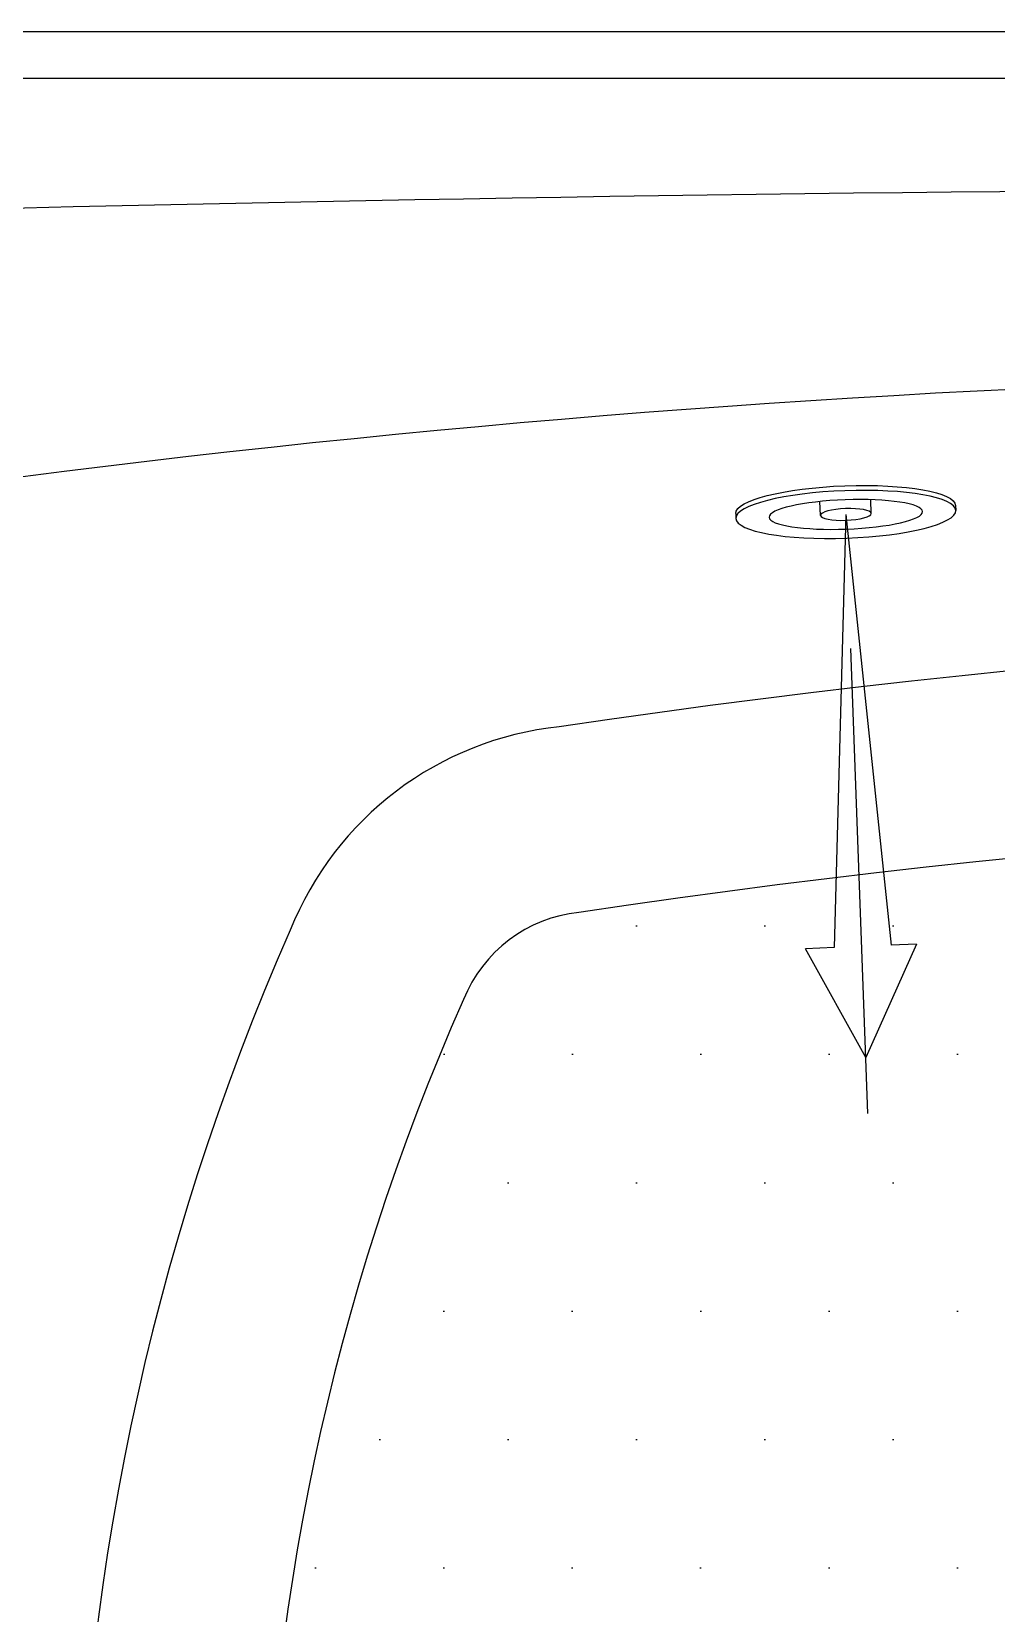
# Model space of a CAD drawing. Header units: millimetres. Extents: x -1237.84 to -1236.32, y 2265.05 to 2266.07.
# Drawn here: x -1237.4396 to -1237.2323, y 2265.7277 to 2266.0678 of the extents above; entities that cross this region are included whole.
import ezdxf

# ---------------------------------------------------------------- set-up
doc = ezdxf.new("R2010")
doc.units = ezdxf.units.MM
doc.linetypes.add('CENTER', pattern=[2, 1.25, -0.25, 0.25, -0.25])
for name, color, linetype in [('CONTOR04', 7, 'Continuous'), ('jacuzzi', 1, 'Continuous'), ('LCENTR02', 1, 'CENTER'), ('LCOTA02', 1, 'Continuous')]:
    doc.layers.add(name, color=color, linetype=linetype)

# ---------------------------------------------------------------- blocks, each defined once
blk = doc.blocks.new('A$C302A24D9')
at = {"layer": 'jacuzzi'}
for p, q in [((1.813, 1.017), (1.813, 1.61)), ((2.901, 1.017), (2.901, 1.61)), ((0, 1.229), (0, 1.017)), ((4.714, 1.229), (4.714, 1.017))]:
    blk.add_line(p, q, dxfattribs=at)
at = {"layer": 'jacuzzi', "extrusion": (0, 0, -1)}
for centre, major_axis, ratio, start_param, end_param in [((2.357, 1.229), (2.357, 0), 0.431953, 3.141593, 6.283185), ((2.357, 1.017), (2.357, 0), 0.431953, 3.141593, 9.424778), ((2.357, 1.017), (1.646, 0), 0.381644, 3.141593, 9.424778), ((2.357, 1.017), (0.544, 0), 0.461888, 1.570796326794896, 7.853981633974482)]:
    blk.add_ellipse(centre, major_axis=major_axis, ratio=ratio, start_param=start_param, end_param=end_param, dxfattribs=at)
blk = doc.blocks.new('BMG')
at = {"layer": 'LCENTR02'}
blk.add_line((0, -12.843), (0, 1.554), dxfattribs=at)
at = {"layer": 'LCOTA02'}
for p, q in [((0, 0), (-0.592, -9.266)), ((0, 0), (0.636, -9.258)), ((-0.592, -9.266), (-1.202, -9.27)), ((0.004, -11.642), (-1.202, -9.27)), ((1.178, -9.254), (0.004, -11.642)), ((1.178, -9.254), (0.636, -9.258))]:
    blk.add_line(p, q, dxfattribs=at)
at = {"layer": 'CONTOR04', "yscale": 0.5}
blk.add_blockref('A$C302A24D9', (-2.357, -0.508), dxfattribs=at)

msp = doc.modelspace()

# ---------------------------------------------------------------- hatches: boundary and pattern name
at = {"layer": 'jacuzzi'}
h = msp.add_hatch(dxfattribs=at)
h.set_pattern_fill('DOTS', color=256, scale=0.441452, style=0)
h.set_pattern_definition([(0, (-1233.102036, 2264.302766), (0.01379538, 0.02759076), [0, -0.02759076])])
edge = h.paths.add_edge_path()
edge.add_arc((-1237.02602, 2267.43773), 2.02223, 261.58362, 270.82824)
edge.add_arc((-1236.997, 2265.43578), 0.02007, 270.5947, 354.181)
edge.add_arc((-1236.91166, 2265.42708), 0.06572, 9.492, 174.181, ccw=False)
edge.add_arc((-1236.82705, 2265.44123), 0.02007, 189.492, 273.0783)
edge.add_arc((-1236.94545, 2266.65612), 1.2407, 275.52618, 284.32933)
edge.add_arc((-1236.64258, 2265.48383), 0.0301, 278.0155, 332.7933)
edge.add_arc((-1236.94119, 2265.65784), 0.37567, 330.0109, 389.9891)
edge.add_arc((-1236.64258, 2265.83185), 0.0301, 27.2067, 81.9845)
edge.add_arc((-1237.02825, 2263.90802), 1.99216, 78.71447, 98.47958)
edge.add_arc((-1237.31884, 2265.84846), 0.0301, 96.0248, 158.1722)
edge.add_arc((-1236.89217, 2265.65784), 0.4974, 156.0618, 203.9382)
edge.add_arc((-1237.31884, 2265.46721), 0.0301, 201.8278, 263.9752)

# ---------------------------------------------------------------- linework, layer by layer
msp.add_line((-1237.82767, 2266.05772), (-1236.34178, 2266.05772), dxfattribs=at)
at = {"layer": 'jacuzzi', "color": 3}
msp.add_lwpolyline([(-1237.84472, 2265.20478), (-1237.84472, 2266.06073, -0.414214), (-1237.8377, 2266.06776), (-1236.33175, 2266.06776, -0.414214), (-1236.32472, 2266.06073), (-1236.32472, 2265.20478, -0.414214), (-1236.33175, 2265.19776), (-1237.8377, 2265.19776, -0.414214)], format="xyb", close=True, dxfattribs=at)
at = {"layer": 'jacuzzi'}
msp.add_lwpolyline([(-1237.322, 2265.43728, 0.040359), (-1236.99679, 2265.41571, 0.381794), (-1236.97703, 2265.43374, -0.874579), (-1236.84684, 2265.43792, 0.381794), (-1236.82597, 2265.42119, 0.03843), (-1236.63838, 2265.45402, 0.243671), (-1236.61581, 2265.47006, 0.267847), (-1236.61581, 2265.84561, 0.243671), (-1236.63838, 2265.86165, 0.086456), (-1237.322, 2265.8784, 0.278017), (-1237.34679, 2265.85966, 0.211993), (-1237.34679, 2265.45602, 0.278017)], format="xyb", close=True, dxfattribs=at)
for centre, radius, start, end in [((-1237.08472, 2251.09671), 14.93736, 87.426159, 92.573841), ((-1237.09877, 2263.30592), 2.68807, 77.27623, 101.72824), ((-1237.02825, 2263.91136), 2.02895, 78.76063, 98.44494), ((-1237.31884, 2265.84846), 0.07023, 96.0248, 158.1722), ((-1236.89247, 2265.65784), 0.53723, 156.2066, 203.7934)]:
    msp.add_arc(centre, radius, start, end, dxfattribs=at)

# ---------------------------------------------------------------- block references
at = {"layer": 'jacuzzi', "xscale": 0.0100330033002881, "yscale": 0.01003300330046386, "zscale": 0.0100330033003292, "rotation": 2.087250891363562}
msp.add_blockref('BMG', (-1237.26461, 2265.96395), dxfattribs=at)

doc.saveas('drawing.dxf')
